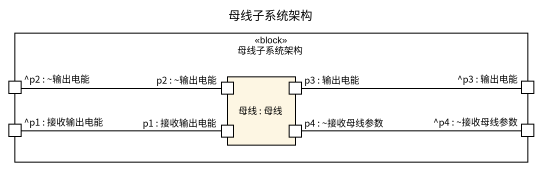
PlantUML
@startuml
title 母线子系统架构
rectangle 母线子系统架构 <<block>> {
  port "^p2 : ~输出电能" as p2_输出电能
  rectangle "母线 : 母线" as 母线 {
    port "p2 : ~输出电能" as p2_输出电能_2
    port "p3 : 输出电能" as p3_输出电能
    port "p1 : 接收输出电能" as p1_接收输出电能_2
    port "p4 : ~接收母线参数" as p4_接收母线参数
  }
  port "^p3 : 输出电能" as p3_输出电能_2
  port "^p1 : 接收输出电能" as p1_接收输出电能
  port "^p4 : ~接收母线参数" as p4_接收母线参数_2
}
p2_输出电能 -right- p2_输出电能_2
p3_输出电能_2 -left- p3_输出电能
p1_接收输出电能 -right- p1_接收输出电能_2
p4_接收母线参数_2 -left- p4_接收母线参数
@enduml
